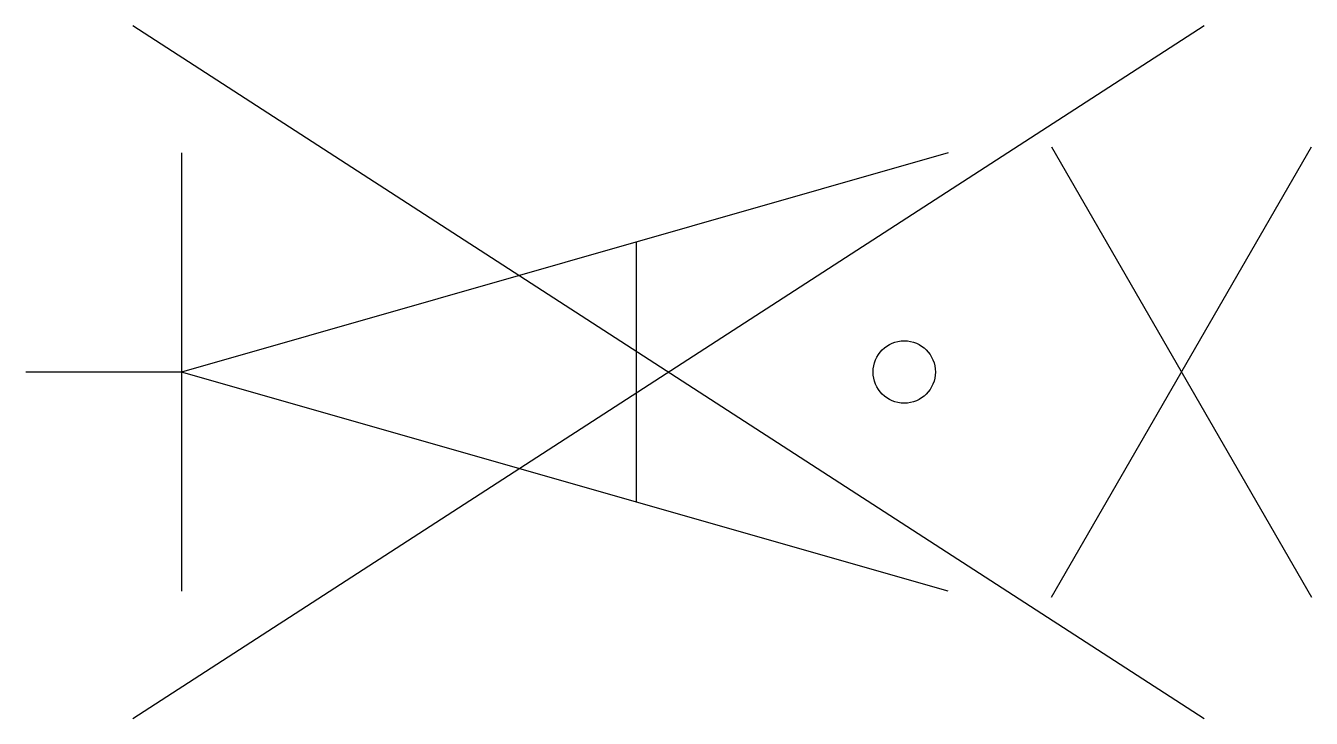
# Model space of a CAD drawing. Header units: metres. Extents: x 0 to 12.4, y -3.3 to 3.3.
import ezdxf

# ---------------------------------------------------------------- set-up
doc = ezdxf.new("R2010")
doc.units = ezdxf.units.M

msp = doc.modelspace()

# ---------------------------------------------------------------- linework, layer by layer
for p, q in [((1.031, 3.333), (11.342, -3.333)), ((1.031, -3.333), (11.342, 3.333)), ((8.878, 2.11), (1.499, 0)), ((1.499, 2.11), (1.499, -2.11)), ((9.871, 2.166), (12.373, -2.166)), ((9.871, -2.166), (12.373, 2.166)), ((5.878, -1.252), (5.878, 1.252)), ((1.499, 0), (0, 0)), ((8.878, -2.11), (1.499, 0))]:
    msp.add_line(p, q)
msp.add_circle((8.455, 0), 0.3)

doc.saveas('drawing.dxf')
